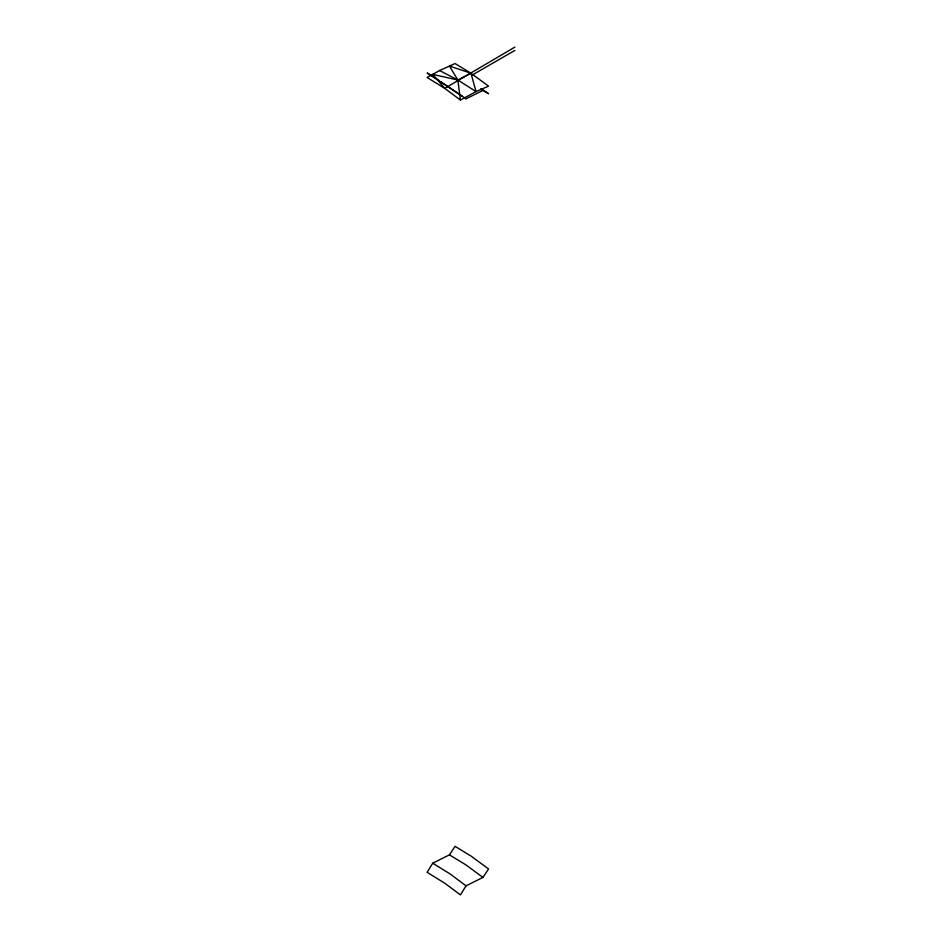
<?xml version="1.0" encoding="UTF-8"?>
<svg xmlns="http://www.w3.org/2000/svg" width="942" height="942" viewBox="0 0 942 942"><rect width="100%" height="100%" fill="white"/><g stroke="black" fill="none" stroke-linecap="round" stroke-linejoin="round"><path stroke-width="1.41" d="M432.731 863.202L427.126 872.316L444.73 883.196L460.45 894.9L466.055 885.833L482.952 877.414L488.568 868.948L471.012 856.054L455.057 846.352L449.44 854.853L432.731 863.202L449.958 873.858L466.055 885.833M514.885 47.1L444.73 88.36L427.115 77.48L439.561 70.532L455.057 63.55L470.953 73.229L488.568 86.158L476.051 91.598L460.45 100.064L444.73 88.36L432.731 74.383L457.847 80.023L476.051 91.598L470.953 73.229L449.44 66.046L457.847 80.023L460.45 100.064M471.789 75.301L514.885 50.421M470.953 73.229L457.847 80.023L439.561 70.532M433.52 76.785L427.126 72.993L466.055 98.78L482.952 90.456L488.568 93.717L482.186 89.396M449.44 854.853L465.725 864.756L482.952 877.414M480.561 88.842L482.952 90.456M435.11 77.856L436.699 78.928M437.488 79.469L439.078 80.541M440.668 81.613L442.257 82.684M443.046 83.226L445.425 84.839M446.225 85.369L447.803 86.44M448.604 86.982L450.983 88.595M451.771 89.125L453.361 90.196M454.15 90.738L462.086 96.108M464.465 97.709L466.055 98.78"/></g></svg>
